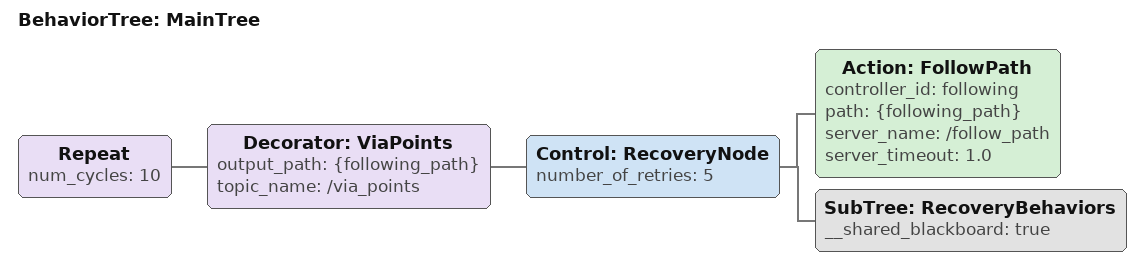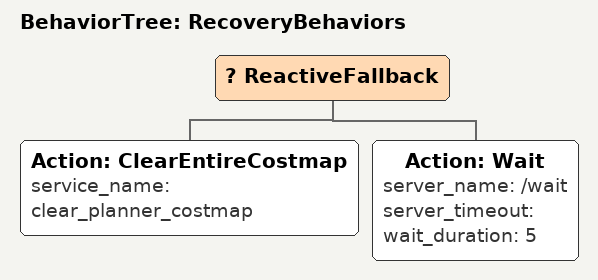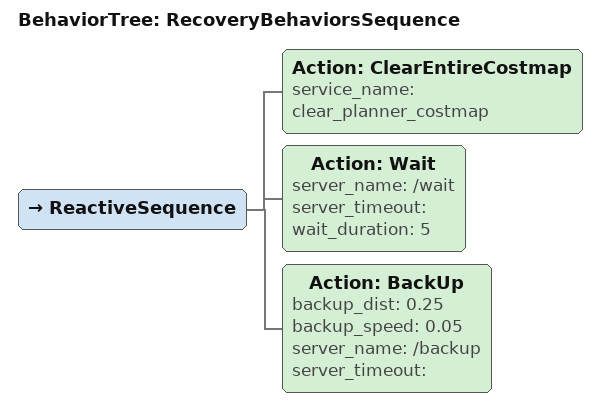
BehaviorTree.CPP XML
<?xml version="1.0"?>
<root main_tree_to_execute="MainTree">
    <BehaviorTree ID="MainTree">
        <Repeat num_cycles="10">
            <Decorator ID="ViaPoints" output_path="{following_path}" topic_name="/via_points">
                <Control ID="RecoveryNode" number_of_retries="5">
                    <Action ID="FollowPath" controller_id="following" path="{following_path}" server_name="/follow_path" server_timeout="1.0"/>
                    <SubTree ID="RecoveryBehaviors" __shared_blackboard="true"/>
                </Control>
            </Decorator>
        </Repeat>
    </BehaviorTree>
    <BehaviorTree ID="RecoveryBehaviors">
        <ReactiveFallback>
            <Action ID="ClearEntireCostmap" service_name="clear_planner_costmap"/>
            <Action ID="Wait" server_name="/wait" server_timeout="" wait_duration="5"/>
        </ReactiveFallback>
    </BehaviorTree>
    <BehaviorTree ID="RecoveryBehaviorsSequence">
        <ReactiveSequence>
            <Action ID="ClearEntireCostmap" service_name="clear_planner_costmap"/>
            <Action ID="Wait" server_name="/wait" server_timeout="" wait_duration="5"/>
            <Action ID="BackUp" backup_dist="0.25" backup_speed="0.05" server_name="/backup" server_timeout=""/>
        </ReactiveSequence>
    </BehaviorTree>
</root>
